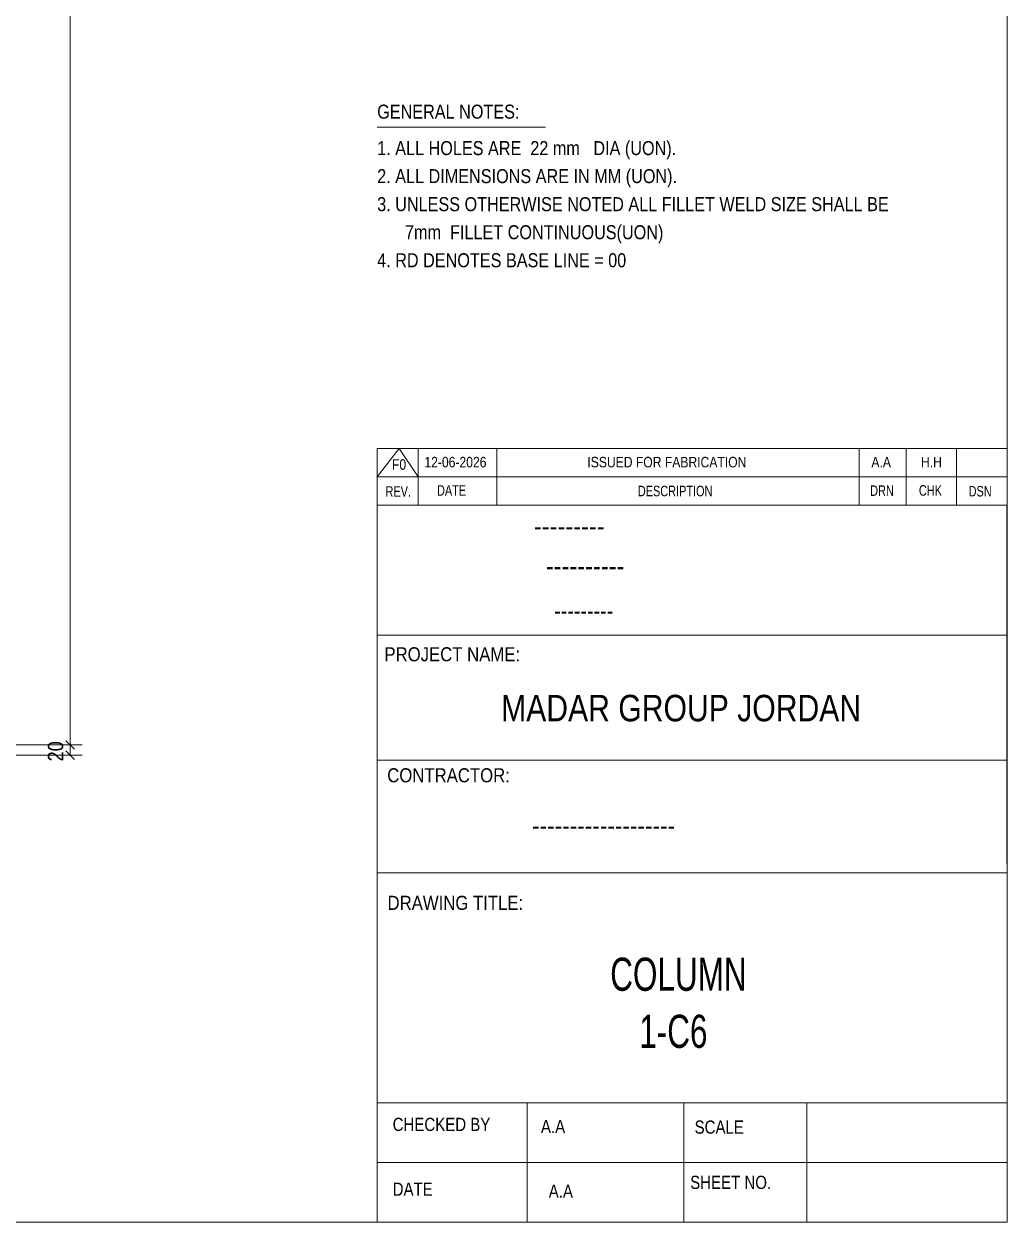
# Model space of a CAD drawing. Header units: millimetres. Extents: x 2 to 579, y 1 to 825.
# Drawn here: x 386.2 to 579, y 5 to 240 of the extents above; entities that cross this region are included whole.
import ezdxf

# ---------------------------------------------------------------- set-up
doc = ezdxf.new("R2010")
doc.units = ezdxf.units.MM
doc.linetypes.add('XKITLINE00', pattern=[0])
for name, color, linetype, lineweight in [('Dimensions', 7, 'Continuous', 0), ('DrawingSheet', 5, 'Continuous', 0), ('OtherObjectType', 7, 'Continuous', 0)]:
    doc.layers.add(name, color=color, linetype=linetype, lineweight=lineweight)
doc.styles.add('@ARIAL_UNICODE_MS_BOLD', font='ARIAL.TTF')
doc.styles.add('ARIAL', font='ARIAL.TTF')
doc.styles.add('ARIAL_NARROW', font='ARIALN.TTF')
doc.styles.add('COMIC_SANS_MS_BOLD', font='COMICBD.TTF')
doc.styles.add('SWIS721_EX_BT', font='ARIAL.TTF')
doc.styles.add('SWISSE', font='ARIAL.TTF')

# ---------------------------------------------------------------- blocks, each defined once
blk = doc.blocks.new('*A127')
at = {"layer": 'DrawingSheet', "color": 5, "linetype": 'XKITLINE00', "lineweight": 0}
for p, q in [((579, 5), (579, 825)), ((5, 5), (579, 5))]:
    blk.add_line(p, q, dxfattribs=at)
blk = doc.blocks.new('*A129')
at = {"layer": 'OtherObjectType', "color": 7, "linetype": 'XKITLINE00', "lineweight": 0}
blk.add_line((455.5, 219.82), (488.5, 219.82), dxfattribs=at)
at = {"layer": 'OtherObjectType', "color": 7, "style": 'ARIAL_NARROW', "width": 1.008832}
for s, p in [('GENERAL NOTES:', (455.5, 221.47)), ('1. ALL HOLES ARE  22 mm   DIA (UON).', (455.5, 214.32)), ('2. ALL DIMENSIONS ARE IN MM (UON).', (455.5, 208.82)), ('3. UNLESS OTHERWISE NOTED ALL FILLET WELD SIZE SHALL BE', (455.5, 203.32)), ('7mm  FILLET CONTINUOUS(UON)', (460.95, 197.82)), ('4. RD DENOTES BASE LINE = 00', (455.5, 192.32))]:
    blk.add_text(s, height=2.75, dxfattribs=at).set_placement(p)
blk = doc.blocks.new('*A130')
at = {"layer": 'OtherObjectType', "color": 7, "linetype": 'XKITLINE00', "lineweight": 0}
for p, q in [((455.5, 156.76), (579, 156.76)), ((455.5, 151.21), (459.82, 156.76)), ((455.5, 151.21), (455.5, 156.76)), ((459.82, 156.76), (463.53, 151.21)), ((463.53, 151.21), (463.53, 156.76)), ((478.97, 151.21), (478.97, 156.76)), ((549.98, 151.21), (549.98, 156.76)), ((559.24, 151.21), (559.24, 156.76)), ((569.12, 151.21), (569.12, 156.76)), ((579, 151.21), (579, 156.76)), ((455.5, 151.21), (579, 151.21)), ((455.5, 145.65), (455.5, 151.21)), ((459.21, 151.21), (579, 151.21)), ((463.53, 145.65), (463.53, 151.21)), ((478.97, 145.65), (478.97, 151.21)), ((549.98, 145.65), (549.98, 151.21)), ((559.24, 145.65), (559.24, 151.21)), ((569.12, 145.65), (569.12, 151.21)), ((579, 145.65), (579, 151.21))]:
    blk.add_line(p, q, dxfattribs=at)
at = {"layer": 'OtherObjectType', "color": 7, "style": 'ARIAL_NARROW'}
for s, height, width, p in [('12-06-2026', 2.058, 1.008832, (464.76, 153.06)), ('ISSUED FOR FABRICATION', 2.0583, 1.008832, (496.71, 153.06)), ('F0', 2.058, 1.008832, (458.4, 152.59)), ('A.A', 2.058, 1.008832, (552.4, 153.06)), ('H.H', 2.058, 1.008832, (562.13, 153.06)), ('REV.', 2.058, 0.907949, (457.13, 147.31)), ('DATE', 2.058, 0.907949, (467.23, 147.5)), ('DESCRIPTION', 2.0583, 0.907949, (506.61, 147.39)), ('DRN', 2.058, 0.907949, (552.17, 147.47)), ('CHK', 2.058, 0.907949, (561.72, 147.5)), ('DSN', 2.058, 0.907949, (571.47, 147.35))]:
    blk.add_text(s, height=height, dxfattribs=dict(at, width=width)).set_placement(p)
blk = doc.blocks.new('*A132')
at = {"layer": 'OtherObjectType', "color": 2, "linetype": 'XKITLINE00', "lineweight": 0}
for p, q in [((455.5, 145.65), (579, 145.65)), ((455.5, 5), (455.5, 145.64)), ((578.98, 145.64), (579, 5)), ((579, 120.14), (455.5, 120.14)), ((455.5, 95.63), (579, 95.63)), ((579, 73.49), (455.5, 73.49)), ((579, 28.4), (455.5, 28.4)), ((484.94, 28.4), (484.94, 5)), ((515.62, 5), (515.62, 28.4)), ((539.75, 5), (539.75, 28.4)), ((579, 16.7), (455.5, 16.7)), ((579, 5), (455.5, 5))]:
    blk.add_line(p, q, dxfattribs=at)
at = {"layer": 'OtherObjectType', "color": 4, "style": '@ARIAL_UNICODE_MS_BOLD', "width": 0.85}
blk.add_text('---------', height=3.9, dxfattribs=at).set_placement((486.23, 139.59))
at = {"layer": 'OtherObjectType', "color": 7, "style": 'ARIAL', "width": 0.85}
for s, height, p in [('----------', 3.9, (488.56, 131.77)), ('---------', 3.25, (490.21, 123.31))]:
    blk.add_text(s, height=height, dxfattribs=at).set_placement(p)
at = {"layer": 'OtherObjectType', "color": 3, "width": 0.85}
for s, style, p in [('PROJECT NAME:', 'SWIS721_EX_BT', (456.92, 115.01)), ('CONTRACTOR:', 'SWISSE', (457.47, 91.27)), ('DRAWING TITLE:', 'SWIS721_EX_BT', (457.53, 66.24))]:
    blk.add_text(s, height=2.7618, dxfattribs=dict(at, style=style)).set_placement(p)
at = {"layer": 'OtherObjectType', "color": 7, "width": 0.85}
for s, height, p in [('MADAR GROUP JORDAN', 5.2, (479.79, 103.23)), ('CHECKED BY', 2.592, (458.53, 22.86)), ('A.A', 2.592, (487.61, 22.45)), ('SCALE', 2.592, (517.74, 22.33)), ('SHEET NO.', 2.592, (516.87, 11.49)), ('DATE', 2.592, (458.54, 10.16)), ('A.A', 2.592, (489.14, 9.76))]:
    blk.add_text(s, height=height, dxfattribs=at).set_placement(p)
at = {"layer": 'OtherObjectType', "color": 1}
for s, height, style, width, p in [('-------------------', 3.9, 'COMIC_SANS_MS_BOLD', 0.85, (485.87, 80.86)), ('COLUMN', 6.5, 'ARIAL', 0.68, (501.19, 50.37)), ('1-C6', 6.5, 'ARIAL', 0.68, (506.88, 39.17))]:
    blk.add_text(s, height=height, dxfattribs=dict(at, style=style, width=width)).set_placement(p)
blk = doc.blocks.new('*A136')
at = {"layer": 'Dimensions', "color": 7, "linetype": 'XKITLINE00', "lineweight": 0}
for p, q in [((394.43, 99.44), (396.13, 97.74)), ((302.78, 98.59), (397.68, 98.59)), ((304.28, 96.59), (397.68, 96.59)), ((394.43, 97.44), (396.13, 95.74)), ((395.28, 96.59), (395.28, 98.59))]:
    blk.add_line(p, q, dxfattribs=at)
at = {"layer": 'Dimensions', "color": 3}
for p in [(395.28, 98.59), (395.28, 96.59)]:
    blk.add_point(p, dxfattribs=at)
at = {"layer": 'Dimensions', "color": 3, "style": 'ARIAL', "width": 0.85}
blk.add_text('20', height=3, rotation=90.0002, dxfattribs=at).set_placement((393.93, 95.37))
blk = doc.blocks.new('*A161')
at = {"layer": 'Dimensions', "color": 7, "linetype": 'XKITLINE00', "lineweight": 0}
for p, q in [((395.28, 98.59), (395.28, 669.37)), ((394.43, 99.44), (396.13, 97.74)), ((302.78, 98.59), (397.68, 98.59))]:
    blk.add_line(p, q, dxfattribs=at)
at = {"layer": 'Dimensions', "color": 3}
blk.add_point((395.28, 98.59), dxfattribs=at)

msp = doc.modelspace()

# ---------------------------------------------------------------- block references
at = {"lineweight": 0}
for name in ['*A127', '*A161', '*A129', '*A130', '*A132', '*A136']:
    msp.add_blockref(name, (0, 0), dxfattribs=at)

doc.saveas('drawing.dxf')
